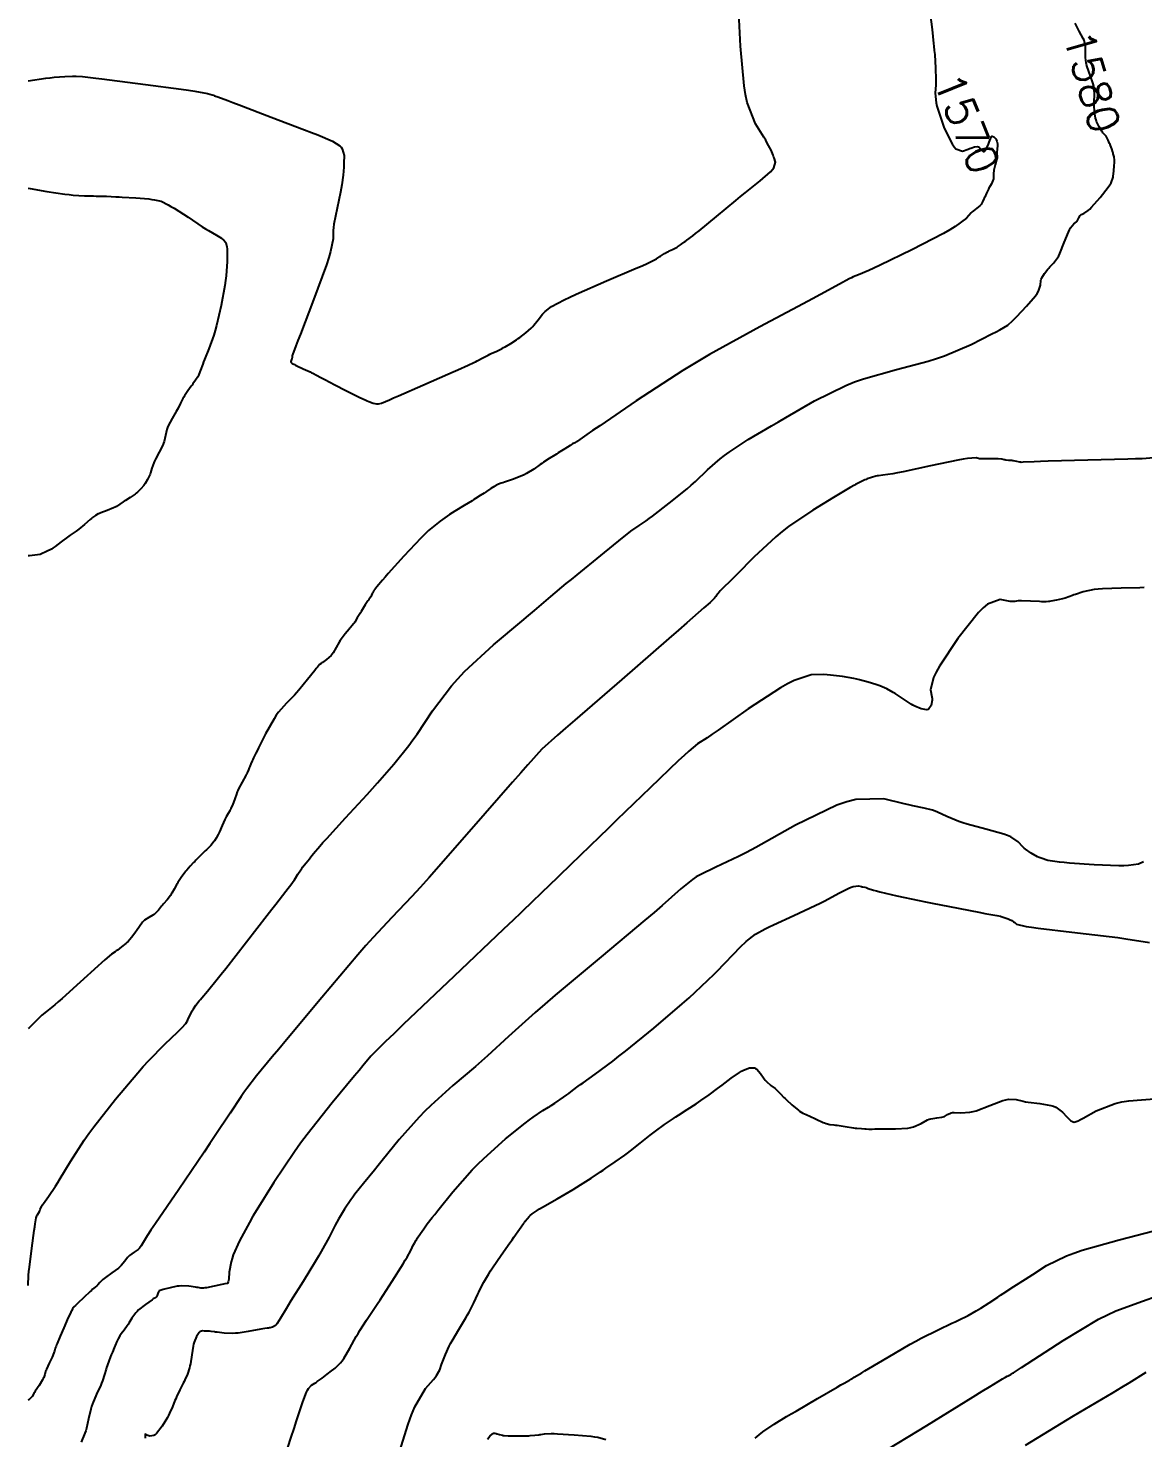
# Model space of a CAD drawing. Header units: metres. Extents: x 837477 to 838477, y 1189014 to 1191014.
# Drawn here: x 837476.5 to 837616.2, y 1190212.8 to 1190389.5 of the extents above; entities that cross this region are included whole.
import ezdxf

# ---------------------------------------------------------------- set-up
doc = ezdxf.new("R2010")
doc.units = ezdxf.units.M
doc.header["$LTSCALE"] = 0.3
doc.layers.add('COTAS 10', color=1, linetype='Continuous')
doc.styles.get("Standard").update_dxf_attribs({"font": 'simplex.shx'})

msp = doc.modelspace()

# ---------------------------------------------------------------- linework, layer by layer
at = {"layer": 'COTAS 10'}
for points, elevation in [([(837476.514, 1190382.911), (837478.738, 1190383.233), (837479.268, 1190383.301), (837479.75, 1190383.358), (837481.088, 1190383.474), (837482.055, 1190383.497), (837482.303, 1190383.496), (837482.541, 1190383.491), (837483.329, 1190383.445), (837484.982, 1190383.254), (837485.765, 1190383.158), (837486.69, 1190383.044), (837491.207, 1190382.475), (837495.71, 1190381.88), (837496.626, 1190381.749), (837497.399, 1190381.633), (837498.995, 1190381.336), (837499.595, 1190381.148), (837499.739, 1190381.101), (837499.874, 1190381.055), (837500.282, 1190380.907), (837501.52, 1190380.436), (837502.178, 1190380.187), (837502.972, 1190379.887), (837506.98, 1190378.375), (837511.141, 1190376.79), (837512.032, 1190376.444), (837512.809, 1190376.137), (837514.673, 1190375.366), (837515.577, 1190374.777), (837515.749, 1190374.585), (837515.888, 1190374.381), (837516.105, 1190373.543), (837516.085, 1190372.611), (837516.073, 1190372.349), (837516.059, 1190372.084), (837515.984, 1190371.112), (837515.812, 1190369.873), (837515.736, 1190369.44), (837515.647, 1190368.968), (837515.225, 1190366.937), (837514.843, 1190364.962), (837514.781, 1190364.525), (837514.737, 1190364.136), (837514.734, 1190363.127), (837514.429, 1190361.527), (837514.195, 1190360.765), (837513.897, 1190359.864), (837512.277, 1190355.458), (837510.628, 1190351.174), (837510.311, 1190350.349), (837510.055, 1190349.681), (837509.633, 1190348.577), (837509.611, 1190348.492), (837509.603, 1190348.444), (837509.596, 1190348.352), (837509.591, 1190348.261), (837509.588, 1190348.237), (837509.586, 1190348.213), (837509.573, 1190348.132), (837509.549, 1190348.043), (837509.539, 1190348.015), (837509.529, 1190347.985), (837509.48, 1190347.864), (837509.444, 1190347.747), (837509.441, 1190347.72), (837509.442, 1190347.695), (837509.469, 1190347.625), (837509.522, 1190347.57), (837509.538, 1190347.554), (837509.555, 1190347.539), (837509.622, 1190347.482), (837509.875, 1190347.347), (837510.009, 1190347.282), (837510.171, 1190347.205), (837510.987, 1190346.826), (837511.85, 1190346.425), (837512.042, 1190346.334), (837512.213, 1190346.251), (837512.663, 1190346.025), (837513.207, 1190345.736), (837513.439, 1190345.615), (837513.706, 1190345.476), (837514.962, 1190344.822), (837516.332, 1190344.114), (837516.671, 1190343.941), (837516.993, 1190343.777), (837518.008, 1190343.269), (837518.822, 1190342.882), (837519.018, 1190342.795), (837519.2, 1190342.718), (837519.748, 1190342.512), (837520.19, 1190342.422), (837520.305, 1190342.417), (837520.418, 1190342.421), (837520.797, 1190342.508), (837521.812, 1190342.944), (837522.325, 1190343.169), (837522.939, 1190343.438), (837525.992, 1190344.783), (837529.12, 1190346.163), (837529.779, 1190346.453), (837530.35, 1190346.704), (837531.666, 1190347.28), (837532.393, 1190347.61), (837532.592, 1190347.706), (837532.79, 1190347.804), (837533.497, 1190348.176), (837534.19, 1190348.542), (837534.379, 1190348.638), (837534.568, 1190348.73), (837535.24, 1190349.043), (837535.916, 1190349.368), (837536.107, 1190349.468), (837536.299, 1190349.573), (837537.007, 1190349.991), (837537.732, 1190350.467), (837537.935, 1190350.608), (837538.139, 1190350.754), (837538.885, 1190351.317), (837539.58, 1190351.93), (837539.753, 1190352.108), (837539.916, 1190352.289), (837540.433, 1190352.97), (837540.971, 1190353.652), (837541.148, 1190353.834), (837541.337, 1190354.012), (837542.118, 1190354.63), (837543.697, 1190355.484), (837544.388, 1190355.811), (837545.19, 1190356.178), (837549.002, 1190357.83), (837552.723, 1190359.419), (837553.467, 1190359.746), (837554.086, 1190360.024), (837555.286, 1190360.62), (837555.672, 1190360.887), (837555.778, 1190360.958), (837555.884, 1190361.026), (837556.262, 1190361.262), (837556.648, 1190361.478), (837556.758, 1190361.535), (837556.87, 1190361.589), (837557.288, 1190361.774), (837557.702, 1190361.971), (837557.812, 1190362.034), (837557.92, 1190362.099), (837558.292, 1190362.365), (837558.633, 1190362.626), (837558.72, 1190362.689), (837558.805, 1190362.748), (837559.088, 1190362.925), (837559.814, 1190363.475), (837560.179, 1190363.769), (837560.614, 1190364.123), (837562.776, 1190365.914), (837565.211, 1190367.93), (837565.819, 1190368.427), (837566.398, 1190368.897), (837568.25, 1190370.372), (837569.558, 1190371.522), (837569.795, 1190371.787), (837569.978, 1190372.029), (837570.185, 1190372.711), (837570.009, 1190373.264), (837569.951, 1190373.426), (837569.889, 1190373.591), (837569.63, 1190374.218), (837569.159, 1190375.121), (837568.963, 1190375.46), (837568.739, 1190375.838), (837567.694, 1190377.524), (837566.654, 1190380.198), (837566.434, 1190381.198), (837566.242, 1190382.31), (837565.795, 1190387.267), (837565.551, 1190392.263)], 1560), ([(837589.577, 1190391.262), (837589.807, 1190389.356), (837590.007, 1190387.578), (837590.044, 1190387.249), (837590.096, 1190386.713), (837590.142, 1190386.198), (837590.259, 1190384.509), (837590.299, 1190383.086), (837590.296, 1190382.737), (837590.288, 1190382.409), (837590.211, 1190381.388), (837590.315, 1190380.173), (837590.422, 1190379.722), (837590.562, 1190379.221), (837591.351, 1190376.996), (837592.315, 1190375.002), (837592.567, 1190374.646), (837592.811, 1190374.374), (837593.635, 1190374.102), (837594.341, 1190374.356), (837594.511, 1190374.417), (837594.669, 1190374.472), (837595.149, 1190374.638), (837595.525, 1190374.667), (837595.619, 1190374.636), (837595.707, 1190374.59), (837595.988, 1190374.284), (837596.24, 1190374.059), (837596.311, 1190374.063), (837596.382, 1190374.095), (837596.643, 1190374.453), (837596.879, 1190374.969), (837596.934, 1190375.102), (837596.985, 1190375.23), (837597.132, 1190375.654), (837597.271, 1190375.932), (837597.317, 1190375.968), (837597.366, 1190375.986), (837597.569, 1190375.903), (837597.764, 1190375.695), (837597.808, 1190375.635), (837597.847, 1190375.572), (837597.953, 1190375.336), (837598.002, 1190375.037), (837598.006, 1190374.935), (837598.006, 1190374.825), (837597.969, 1190374.359), (837597.928, 1190373.913), (837597.925, 1190373.815), (837597.925, 1190373.729), (837597.956, 1190373.511), (837597.956, 1190373.249), (837597.937, 1190373.134), (837597.909, 1190373.001), (837597.74, 1190372.37), (837597.57, 1190371.701), (837597.542, 1190371.545), (837597.521, 1190371.401), (837597.515, 1190370.983), (837597.504, 1190370.63), (837597.48, 1190370.526), (837597.448, 1190370.42), (837597.257, 1190370.017), (837597.01, 1190369.579), (837596.943, 1190369.451), (837596.876, 1190369.321), (837596.636, 1190368.828), (837596.417, 1190368.349), (837596.364, 1190368.228), (837596.313, 1190368.111), (837596.154, 1190367.729), (837595.96, 1190367.398), (837595.887, 1190367.314), (837595.806, 1190367.233), (837595.445, 1190366.966), (837594.993, 1190366.623), (837594.854, 1190366.495), (837594.711, 1190366.351), (837594.145, 1190365.712), (837592.724, 1190364.655), (837592.04, 1190364.249), (837591.231, 1190363.793), (837587.262, 1190361.738), (837583.323, 1190359.807), (837582.532, 1190359.43), (837581.872, 1190359.122), (837580.574, 1190358.579), (837579.938, 1190358.345), (837579.696, 1190358.232), (837579.426, 1190358.098), (837578.212, 1190357.439), (837575.826, 1190356.136), (837574.817, 1190355.595), (837573.658, 1190354.977), (837568.212, 1190352.095), (837561.927, 1190348.61), (837560.239, 1190347.611), (837558.573, 1190346.598), (837552.743, 1190342.817), (837548.151, 1190339.684), (837547.266, 1190339.079), (837546.548, 1190338.588), (837545.351, 1190337.763), (837545.238, 1190337.682), (837545.203, 1190337.659), (837545.167, 1190337.637), (837545.025, 1190337.559), (837544.74, 1190337.393), (837544.613, 1190337.315), (837544.466, 1190337.224), (837543.762, 1190336.779), (837542.953, 1190336.266), (837542.74, 1190336.132), (837542.532, 1190336.001), (837541.817, 1190335.556), (837541.103, 1190335.098), (837540.895, 1190334.959), (837540.683, 1190334.816), (837539.88, 1190334.253), (837538.968, 1190333.69), (837538.687, 1190333.547), (837538.393, 1190333.408), (837537.231, 1190332.952), (837536.203, 1190332.604), (837535.994, 1190332.534), (837535.818, 1190332.475), (837535.457, 1190332.357), (837535.224, 1190332.245), (837535.129, 1190332.189), (837535.021, 1190332.124), (837534.518, 1190331.8), (837533.956, 1190331.426), (837533.81, 1190331.329), (837533.667, 1190331.235), (837533.188, 1190330.92), (837532.6, 1190330.548), (837532.389, 1190330.419), (837532.157, 1190330.278), (837531.145, 1190329.676), (837529.986, 1190328.965), (837529.66, 1190328.757), (837529.333, 1190328.542), (837528.136, 1190327.726), (837526.704, 1190326.532), (837526.228, 1190326.081), (837525.719, 1190325.577), (837523.595, 1190323.319), (837521.648, 1190321.151), (837521.25, 1190320.702), (837520.914, 1190320.32), (837520.209, 1190319.49), (837519.954, 1190319.153), (837519.901, 1190319.081), (837519.856, 1190319.019), (837519.757, 1190318.874), (837519.696, 1190318.76), (837519.675, 1190318.718), (837519.652, 1190318.67), (837519.554, 1190318.46), (837519.456, 1190318.255), (837519.433, 1190318.211), (837519.411, 1190318.173), (837519.347, 1190318.08), (837519.225, 1190317.913), (837519.167, 1190317.828), (837519.099, 1190317.725), (837518.765, 1190317.215), (837518.368, 1190316.588), (837518.259, 1190316.413), (837518.151, 1190316.237), (837517.768, 1190315.594), (837517.442, 1190315.05), (837517.369, 1190314.937), (837517.305, 1190314.839), (837517.138, 1190314.622), (837516.934, 1190314.399), (837516.846, 1190314.299), (837516.745, 1190314.181), (837516.266, 1190313.616), (837515.745, 1190312.937), (837515.618, 1190312.747), (837515.497, 1190312.557), (837515.122, 1190311.865), (837514.738, 1190311.216), (837514.612, 1190311.054), (837514.478, 1190310.898), (837513.922, 1190310.398), (837513.417, 1190310.023), (837513.314, 1190309.947), (837513.228, 1190309.883), (837513.05, 1190309.75), (837512.774, 1190309.426), (837512.626, 1190309.242), (837512.446, 1190309.016), (837511.537, 1190307.858), (837510.453, 1190306.538), (837510.163, 1190306.211), (837509.877, 1190305.9), (837508.884, 1190304.916), (837507.896, 1190303.791), (837507.615, 1190303.393), (837507.329, 1190302.956), (837506.267, 1190301.062), (837505.376, 1190299.299), (837505.198, 1190298.945), (837505.049, 1190298.65), (837504.76, 1190298.066), (837504.652, 1190297.825), (837504.618, 1190297.745), (837504.581, 1190297.66), (837504.433, 1190297.307), (837504.29, 1190296.951), (837504.257, 1190296.865), (837504.227, 1190296.784), (837504.143, 1190296.536), (837503.981, 1190296.171), (837503.903, 1190296.017), (837503.809, 1190295.84), (837503.35, 1190295.006), (837502.892, 1190294.16), (837502.8, 1190293.974), (837502.722, 1190293.809), (837502.565, 1190293.391), (837502.468, 1190293.044), (837502.428, 1190292.924), (837502.382, 1190292.794), (837502.17, 1190292.241), (837501.928, 1190291.683), (837501.864, 1190291.55), (837501.801, 1190291.426), (837501.581, 1190291.059), (837501.335, 1190290.642), (837501.255, 1190290.487), (837501.17, 1190290.316), (837500.82, 1190289.554), (837500.474, 1190288.785), (837500.392, 1190288.608), (837500.316, 1190288.447), (837500.091, 1190287.999), (837499.871, 1190287.648), (837499.799, 1190287.548), (837499.721, 1190287.448), (837499.399, 1190287.077), (837498.987, 1190286.652), (837498.853, 1190286.518), (837498.71, 1190286.376), (837498.124, 1190285.803), (837497.529, 1190285.22), (837497.382, 1190285.071), (837497.242, 1190284.928), (837496.798, 1190284.458), (837496.39, 1190283.981), (837496.273, 1190283.833), (837496.153, 1190283.678), (837495.704, 1190283.063), (837495.287, 1190282.436), (837495.187, 1190282.275), (837495.094, 1190282.118), (837494.817, 1190281.596), (837494.537, 1190281.095), (837494.443, 1190280.952), (837494.341, 1190280.807), (837493.915, 1190280.269), (837493.46, 1190279.734), (837493.341, 1190279.591), (837493.225, 1190279.451), (837492.83, 1190278.963), (837492.415, 1190278.531), (837492.287, 1190278.425), (837492.153, 1190278.325), (837491.618, 1190278.017), (837491.089, 1190277.687), (837490.959, 1190277.574), (837490.835, 1190277.451), (837490.446, 1190276.93), (837490.088, 1190276.362), (837489.983, 1190276.21), (837489.876, 1190276.06), (837489.472, 1190275.536), (837489.025, 1190275.043), (837488.891, 1190274.912), (837488.753, 1190274.784), (837488.221, 1190274.342), (837487.688, 1190273.943), (837487.549, 1190273.841), (837487.415, 1190273.744), (837486.964, 1190273.424), (837486.102, 1190272.711), (837485.71, 1190272.365), (837485.25, 1190271.954), (837483.032, 1190269.935), (837480.772, 1190267.885), (837480.286, 1190267.456), (837479.861, 1190267.086), (837478.828, 1190266.247), (837478.223, 1190265.782), (837478.067, 1190265.647), (837477.916, 1190265.51), (837477.413, 1190264.992), (837476.924, 1190264.48), (837476.782, 1190264.346), (837476.637, 1190264.216), (837476.514, 1190264.117)], 1570), ([(837476.514, 1190231.907), (837476.569, 1190233.193), (837476.612, 1190233.678), (837476.667, 1190234.214), (837476.964, 1190236.573), (837477.278, 1190238.793), (837477.343, 1190239.241), (837477.399, 1190239.617), (837477.522, 1190240.372), (837477.601, 1190240.638), (837477.629, 1190240.705), (837477.66, 1190240.77), (837477.793, 1190240.982), (837477.921, 1190241.177), (837477.949, 1190241.231), (837477.974, 1190241.285), (837478.035, 1190241.481), (837478.214, 1190241.843), (837478.313, 1190242.001), (837478.433, 1190242.185), (837479.043, 1190243.057), (837479.923, 1190244.362), (837480.213, 1190244.819), (837480.522, 1190245.317), (837481.807, 1190247.457), (837483.536, 1190250.121), (837484.125, 1190250.948), (837484.762, 1190251.814), (837487.463, 1190255.267), (837490.253, 1190258.586), (837490.946, 1190259.368), (837491.604, 1190260.091), (837493.695, 1190262.207), (837495.228, 1190263.651), (837495.534, 1190263.95), (837495.79, 1190264.205), (837496.286, 1190264.765), (837496.464, 1190265.09), (837496.518, 1190265.199), (837496.575, 1190265.315), (837496.797, 1190265.8), (837497.055, 1190266.319), (837497.133, 1190266.456), (837497.215, 1190266.59), (837497.534, 1190267.052), (837497.964, 1190267.59), (837498.114, 1190267.771), (837498.278, 1190267.967), (837498.984, 1190268.794), (837500.219, 1190270.302), (837500.716, 1190270.928), (837501.28, 1190271.644), (837503.878, 1190274.984), (837506.482, 1190278.35), (837507.051, 1190279.083), (837507.553, 1190279.729), (837508.814, 1190281.347), (837509.55, 1190282.311), (837509.721, 1190282.546), (837509.878, 1190282.767), (837510.325, 1190283.45), (837510.697, 1190284.03), (837510.807, 1190284.186), (837510.919, 1190284.341), (837511.347, 1190284.884), (837511.76, 1190285.389), (837511.862, 1190285.519), (837511.959, 1190285.645), (837512.268, 1190286.066), (837513.055, 1190286.99), (837513.454, 1190287.433), (837513.931, 1190287.958), (837516.309, 1190290.529), (837518.995, 1190293.446), (837519.666, 1190294.188), (837520.306, 1190294.902), (837522.356, 1190297.245), (837524.222, 1190299.583), (837524.746, 1190300.294), (837525.274, 1190301.033), (837527.205, 1190303.933), (837529.566, 1190307.075), (837530.363, 1190307.967), (837531.223, 1190308.868), (837534.85, 1190312.201), (837538.406, 1190315.196), (837539.222, 1190315.885), (837539.965, 1190316.512), (837542.039, 1190318.268), (837543.967, 1190319.885), (837544.618, 1190320.425), (837545.32, 1190321.005), (837548.279, 1190323.432), (837551.021, 1190325.642), (837551.586, 1190326.085), (837552.067, 1190326.455), (837553.102, 1190327.181), (837553.974, 1190327.759), (837554.352, 1190328.036), (837554.79, 1190328.363), (837556.862, 1190329.966), (837559.097, 1190331.784), (837559.637, 1190332.247), (837560.142, 1190332.692), (837561.685, 1190334.153), (837563.268, 1190335.552), (837563.8, 1190335.958), (837564.372, 1190336.372), (837566.775, 1190337.936), (837569.673, 1190339.663), (837570.557, 1190340.181), (837571.476, 1190340.716), (837575.091, 1190342.788), (837579.004, 1190344.722), (837580.111, 1190345.168), (837581.229, 1190345.577), (837585.353, 1190346.733), (837589.337, 1190347.765), (837590.367, 1190348.096), (837591.364, 1190348.446), (837594.7, 1190349.871), (837597.308, 1190351.189), (837597.846, 1190351.47), (837598.305, 1190351.716), (837599.297, 1190352.304), (837599.947, 1190352.88), (837600.19, 1190353.118), (837600.46, 1190353.39), (837601.662, 1190354.657), (837602.768, 1190355.972), (837602.977, 1190356.274), (837603.144, 1190356.549), (837603.398, 1190357.319), (837603.462, 1190357.906), (837603.509, 1190358.065), (837603.568, 1190358.223), (837603.89, 1190358.784), (837604.312, 1190359.314), (837604.435, 1190359.453), (837604.561, 1190359.589), (837605.038, 1190360.05), (837605.546, 1190360.715), (837605.691, 1190360.978), (837605.839, 1190361.276), (837606.389, 1190362.639), (837606.917, 1190363.964), (837607.05, 1190364.238), (837607.177, 1190364.472), (837607.589, 1190364.98), (837607.912, 1190365.245), (837607.983, 1190365.324), (837608.046, 1190365.407), (837608.206, 1190365.73), (837608.365, 1190366.023), (837608.428, 1190366.086), (837608.498, 1190366.142), (837608.819, 1190366.282), (837609.362, 1190366.643), (837609.572, 1190366.839), (837609.809, 1190367.076), (837610.882, 1190368.279), (837611.889, 1190369.569), (837612.085, 1190369.862), (837612.245, 1190370.127), (837612.52, 1190370.851), (837612.565, 1190371.39), (837612.58, 1190371.539), (837612.595, 1190371.687), (837612.659, 1190372.219), (837612.698, 1190372.719), (837612.698, 1190372.847), (837612.693, 1190372.971), (837612.635, 1190373.379), (837612.534, 1190373.763), (837612.502, 1190373.871), (837612.468, 1190373.981), (837612.33, 1190374.383), (837612.169, 1190374.802), (837612.122, 1190374.921), (837612.072, 1190375.043), (837611.882, 1190375.495), (837611.691, 1190375.885), (837611.642, 1190375.967), (837611.594, 1190376.038), (837611.434, 1190376.2), (837611.239, 1190376.399), (837611.169, 1190376.493), (837611.092, 1190376.604), (837610.757, 1190377.143), (837610.435, 1190377.831), (837610.367, 1190378.035), (837610.308, 1190378.244), (837610.171, 1190379.051), (837610.122, 1190379.883), (837610.12, 1190380.108), (837610.122, 1190380.332), (837610.167, 1190381.121), (837610.132, 1190381.977), (837610.083, 1190382.243), (837610.017, 1190382.521), (837609.638, 1190383.627), (837609.249, 1190384.692), (837609.176, 1190384.943), (837609.12, 1190385.175), (837609.044, 1190385.857), (837609.063, 1190386.405), (837609.066, 1190386.553), (837609.068, 1190386.7), (837609.066, 1190387.215), (837608.938, 1190387.817), (837608.861, 1190388.018), (837608.765, 1190388.233), (837608.265, 1190389.137), (837607.739, 1190390.143)], 1580), ([(837476.514, 1190369.45), (837476.772, 1190369.407), (837478.83, 1190369.063), (837481.112, 1190368.716), (837481.648, 1190368.649), (837482.142, 1190368.595), (837483.583, 1190368.501), (837484.719, 1190368.485), (837485.021, 1190368.479), (837485.319, 1190368.473), (837486.347, 1190368.445), (837487.514, 1190368.396), (837487.898, 1190368.376), (837488.309, 1190368.353), (837490.011, 1190368.247), (837491.638, 1190368.105), (837492.001, 1190368.06), (837492.326, 1190368.011), (837493.181, 1190367.815), (837494.068, 1190367.376), (837494.413, 1190367.176), (837494.8, 1190366.941), (837496.558, 1190365.806), (837498.341, 1190364.635), (837498.745, 1190364.377), (837499.11, 1190364.149), (837500.104, 1190363.563), (837500.735, 1190363.182), (837500.872, 1190363.083), (837500.991, 1190362.986), (837501.284, 1190362.659), (837501.424, 1190362.103), (837501.447, 1190361.863), (837501.463, 1190361.585), (837501.464, 1190360.268), (837501.319, 1190358.471), (837501.243, 1190357.89), (837501.152, 1190357.273), (837500.694, 1190354.746), (837500.119, 1190352.232), (837499.954, 1190351.624), (837499.787, 1190351.054), (837499.163, 1190349.311), (837498.614, 1190347.995), (837498.494, 1190347.694), (837498.388, 1190347.42), (837498.121, 1190346.658), (837497.918, 1190346.107), (837497.853, 1190345.965), (837497.784, 1190345.829), (837497.503, 1190345.378), (837497.167, 1190344.918), (837497.063, 1190344.777), (837496.955, 1190344.63), (837496.525, 1190344.046), (837496.105, 1190343.433), (837496.003, 1190343.267), (837495.908, 1190343.103), (837495.615, 1190342.521), (837495.298, 1190341.876), (837495.188, 1190341.672), (837495.067, 1190341.456), (837494.55, 1190340.581), (837494.068, 1190339.68), (837493.97, 1190339.447), (837493.887, 1190339.222), (837493.716, 1190338.468), (837493.552, 1190337.715), (837493.474, 1190337.489), (837493.381, 1190337.257), (837492.927, 1190336.359), (837492.457, 1190335.477), (837492.353, 1190335.255), (837492.262, 1190335.043), (837492.028, 1190334.357), (837491.849, 1190333.76), (837491.791, 1190333.604), (837491.73, 1190333.451), (837491.482, 1190332.932), (837491.19, 1190332.454), (837491.102, 1190332.327), (837491.01, 1190332.202), (837490.65, 1190331.771), (837490.211, 1190331.355), (837490.069, 1190331.24), (837489.919, 1190331.124), (837489.301, 1190330.705), (837488.693, 1190330.316), (837488.548, 1190330.219), (837488.414, 1190330.126), (837488.013, 1190329.831), (837487.564, 1190329.553), (837487.399, 1190329.471), (837487.217, 1190329.387), (837486.41, 1190329.066), (837485.624, 1190328.764), (837485.453, 1190328.693), (837485.304, 1190328.627), (837484.935, 1190328.431), (837484.583, 1190328.162), (837484.443, 1190328.05), (837484.286, 1190327.921), (837483.566, 1190327.32), (837482.842, 1190326.72), (837482.681, 1190326.592), (837482.538, 1190326.48), (837482.165, 1190326.213), (837481.776, 1190325.949), (837481.623, 1190325.839), (837481.45, 1190325.712), (837480.661, 1190325.121), (837479.914, 1190324.557), (837479.768, 1190324.448), (837479.648, 1190324.359), (837479.433, 1190324.205), (837479.188, 1190324.09), (837479.049, 1190324.025), (837478.88, 1190323.946), (837478.013, 1190323.539), (837476.689, 1190323.358), (837476.514, 1190323.382)], 1570), ([(837617.595, 1190335.653), (837616.14, 1190335.546), (837615.333, 1190335.514), (837614.351, 1190335.48), (837609.344, 1190335.345), (837604.358, 1190335.222), (837603.39, 1190335.194), (837602.601, 1190335.17), (837601.238, 1190335.107), (837600.997, 1190335.093), (837600.915, 1190335.099), (837600.826, 1190335.11), (837600.45, 1190335.187), (837600.036, 1190335.275), (837599.923, 1190335.294), (837599.812, 1190335.309), (837599.414, 1190335.343), (837599.042, 1190335.374), (837598.946, 1190335.388), (837598.853, 1190335.403), (837598.541, 1190335.478), (837598.119, 1190335.54), (837597.956, 1190335.548), (837597.773, 1190335.552), (837596.946, 1190335.53), (837596.115, 1190335.517), (837595.93, 1190335.527), (837595.764, 1190335.541), (837595.325, 1190335.641), (837594.261, 1190335.572), (837593.701, 1190335.48), (837593.025, 1190335.357), (837589.624, 1190334.65), (837586.178, 1190333.913), (837585.474, 1190333.771), (837584.878, 1190333.656), (837583.63, 1190333.465), (837583.087, 1190333.417), (837582.935, 1190333.392), (837582.783, 1190333.361), (837582.229, 1190333.208), (837581.684, 1190333.011), (837581.537, 1190332.953), (837581.392, 1190332.893), (837580.883, 1190332.663), (837580.375, 1190332.404), (837580.23, 1190332.326), (837580.085, 1190332.245), (837579.545, 1190331.931), (837578.492, 1190331.294), (837577.476, 1190330.678), (837574.859, 1190329.092), (837571.829, 1190327.041), (837571.023, 1190326.417), (837570.23, 1190325.768), (837567.484, 1190323.219), (837565.29, 1190320.991), (837564.845, 1190320.543), (837564.471, 1190320.169), (837563.709, 1190319.431), (837563.415, 1190319.156), (837563.336, 1190319.074), (837563.258, 1190318.99), (837562.984, 1190318.664), (837562.754, 1190318.363), (837562.703, 1190318.295), (837562.657, 1190318.234), (837562.538, 1190318.065), (837562.285, 1190317.8), (837562.155, 1190317.678), (837561.999, 1190317.535), (837561.216, 1190316.841), (837559.056, 1190314.961), (837558.032, 1190314.071), (837556.822, 1190313.02), (837550.91, 1190307.889), (837545.045, 1190302.785), (837543.865, 1190301.752), (837542.877, 1190300.884), (837540.91, 1190299.121), (837539.124, 1190297.169), (837538.25, 1190296.182), (837537.212, 1190295), (837532.092, 1190289.121), (837526.79, 1190283.072), (837525.638, 1190281.785), (837524.622, 1190280.665), (837522.092, 1190278.018), (837519.75, 1190275.54), (837518.852, 1190274.527), (837517.847, 1190273.371), (837513.317, 1190268.018), (837508.878, 1190262.69), (837507.929, 1190261.55), (837507.103, 1190260.557), (837505.133, 1190258.184), (837503.909, 1190256.603), (837503.553, 1190256.11), (837503.19, 1190255.591), (837501.816, 1190253.517), (837499.964, 1190250.692), (837499.299, 1190249.701), (837498.568, 1190248.619), (837495.379, 1190243.955), (837492.453, 1190239.673), (837491.888, 1190238.832), (837491.429, 1190238.14), (837490.658, 1190236.885), (837490.477, 1190236.589), (837490.389, 1190236.501), (837490.286, 1190236.411), (837489.78, 1190236.068), (837489.229, 1190235.678), (837489.097, 1190235.559), (837488.974, 1190235.435), (837488.608, 1190234.947), (837488.177, 1190234.406), (837488.014, 1190234.249), (837487.832, 1190234.088), (837487.016, 1190233.481), (837486.21, 1190232.914), (837486.034, 1190232.778), (837485.879, 1190232.652), (837485.489, 1190232.275), (837485.246, 1190231.996), (837485.184, 1190231.932), (837485.123, 1190231.873), (837484.92, 1190231.709), (837484.584, 1190231.431), (837484.439, 1190231.3), (837484.271, 1190231.147), (837483.479, 1190230.399), (837482.718, 1190229.673), (837482.57, 1190229.534), (837482.45, 1190229.421), (837482.244, 1190229.234), (837482.201, 1190229.185), (837482.183, 1190229.159), (837482.164, 1190229.127), (837482.073, 1190228.967), (837481.928, 1190228.68), (837481.873, 1190228.569), (837481.812, 1190228.444), (837481.541, 1190227.876), (837481.197, 1190227.122), (837481.09, 1190226.879), (837480.978, 1190226.622), (837480.531, 1190225.57), (837480.143, 1190224.641), (837480.068, 1190224.461), (837480.007, 1190224.315), (837479.904, 1190224.066), (837479.88, 1190223.987), (837479.869, 1190223.947), (837479.856, 1190223.9), (837479.793, 1190223.664), (837479.649, 1190223.264), (837479.585, 1190223.113), (837479.511, 1190222.944), (837479.156, 1190222.186), (837478.813, 1190221.436), (837478.746, 1190221.271), (837478.691, 1190221.125), (837478.596, 1190220.753), (837478.475, 1190220.389), (837478.405, 1190220.249), (837478.318, 1190220.091), (837477.869, 1190219.377), (837477.399, 1190218.664), (837477.3, 1190218.507), (837477.213, 1190218.368), (837477.009, 1190218.01), (837476.726, 1190217.691), (837476.59, 1190217.576), (837476.514, 1190217.516)], 1590), ([(837616.407, 1190319.395), (837615.874, 1190319.381), (837613.539, 1190319.338), (837611.189, 1190319.241), (837610.647, 1190319.193), (837610.152, 1190319.135), (837608.755, 1190318.851), (837607.813, 1190318.546), (837607.605, 1190318.475), (837607.42, 1190318.411), (837606.943, 1190318.23), (837606.51, 1190318.083), (837606.353, 1190318.04), (837606.18, 1190317.996), (837605.423, 1190317.83), (837604.697, 1190317.691), (837604.545, 1190317.664), (837604.413, 1190317.642), (837604.111, 1190317.605), (837603.711, 1190317.615), (837603.517, 1190317.623), (837603.287, 1190317.633), (837602.156, 1190317.687), (837601.024, 1190317.725), (837600.793, 1190317.725), (837600.598, 1190317.72), (837600.192, 1190317.663), (837599.806, 1190317.648), (837599.623, 1190317.669), (837599.408, 1190317.701), (837598.355, 1190317.909), (837596.769, 1190317.328), (837596.217, 1190316.864), (837595.615, 1190316.267), (837593.036, 1190313.013), (837590.751, 1190309.524), (837590.336, 1190308.778), (837590.014, 1190308.128), (837589.639, 1190306.577), (837589.796, 1190305.713), (837589.811, 1190305.495), (837589.813, 1190305.288), (837589.717, 1190304.616), (837589.418, 1190304.179), (837589.292, 1190304.119), (837589.147, 1190304.085), (837588.467, 1190304.183), (837587.649, 1190304.527), (837587.416, 1190304.65), (837587.18, 1190304.783), (837586.308, 1190305.363), (837585.432, 1190305.965), (837585.195, 1190306.114), (837584.959, 1190306.254), (837584.125, 1190306.692), (837583.27, 1190307.058), (837583.022, 1190307.152), (837582.768, 1190307.243), (837581.809, 1190307.548), (837580.713, 1190307.828), (837580.373, 1190307.903), (837580.017, 1190307.978), (837578.601, 1190308.241), (837577.076, 1190308.433), (837576.651, 1190308.462), (837576.226, 1190308.482), (837574.68, 1190308.469), (837572.524, 1190307.763), (837571.714, 1190307.346), (837570.811, 1190306.834), (837566.778, 1190304.183), (837562.983, 1190301.522), (837562.23, 1190301.003), (837561.606, 1190300.578), (837560.429, 1190299.828), (837559.311, 1190298.898), (837558.726, 1190298.36), (837558.02, 1190297.7), (837554.474, 1190294.301), (837550.307, 1190290.267), (837549.211, 1190289.206), (837548.139, 1190288.169), (837544.474, 1190284.626), (837541.636, 1190281.881), (837541.085, 1190281.347), (837540.637, 1190280.911), (837539.868, 1190280.152), (837538.271, 1190278.623), (837537.302, 1190277.7), (837536.103, 1190276.562), (837529.868, 1190270.648), (837523.57, 1190264.659), (837522.332, 1190263.473), (837521.313, 1190262.491), (837519.459, 1190260.648), (837518.463, 1190259.446), (837517.984, 1190258.868), (837517.417, 1190258.183), (837514.638, 1190254.822), (837511.47, 1190250.821), (837510.659, 1190249.733), (837509.876, 1190248.653), (837507.286, 1190244.822), (837505.165, 1190241.404), (837504.678, 1190240.585), (837504.234, 1190239.82), (837502.993, 1190237.517), (837502.215, 1190235.733), (837502.062, 1190235.295), (837501.937, 1190234.882), (837501.712, 1190233.594), (837501.648, 1190232.687), (837501.624, 1190232.514), (837501.598, 1190232.375), (837501.479, 1190232.154), (837501.144, 1190232.104), (837500.981, 1190232.073), (837500.787, 1190232.034), (837499.832, 1190231.828), (837498.872, 1190231.634), (837498.674, 1190231.602), (837498.506, 1190231.579), (837498.147, 1190231.577), (837497.82, 1190231.649), (837497.671, 1190231.673), (837497.499, 1190231.698), (837496.667, 1190231.806), (837495.7, 1190231.853), (837495.442, 1190231.84), (837495.188, 1190231.816), (837494.306, 1190231.635), (837493.593, 1190231.428), (837493.445, 1190231.388), (837493.32, 1190231.354), (837493.047, 1190231.292), (837492.925, 1190231.221), (837492.895, 1190231.181), (837492.867, 1190231.133), (837492.777, 1190230.889), (837492.699, 1190230.643), (837492.678, 1190230.594), (837492.657, 1190230.552), (837492.585, 1190230.471), (837492.333, 1190230.312), (837492.2, 1190230.221), (837492.039, 1190230.11), (837491.227, 1190229.543), (837490.36, 1190228.852), (837490.164, 1190228.663), (837489.988, 1190228.476), (837489.511, 1190227.81), (837489.147, 1190227.182), (837489.042, 1190227.019), (837488.935, 1190226.861), (837488.532, 1190226.328), (837488.163, 1190225.852), (837488.077, 1190225.729), (837487.999, 1190225.61), (837487.776, 1190225.213), (837487.594, 1190224.817), (837487.542, 1190224.699), (837487.488, 1190224.578), (837487.288, 1190224.109), (837487.069, 1190223.57), (837487.003, 1190223.404), (837486.935, 1190223.231), (837486.673, 1190222.548), (837486.415, 1190221.826), (837486.35, 1190221.628), (837486.287, 1190221.432), (837486.086, 1190220.734), (837485.82, 1190219.941), (837485.718, 1190219.685), (837485.603, 1190219.414), (837485.085, 1190218.304), (837484.566, 1190217.091), (837484.45, 1190216.755), (837484.347, 1190216.419), (837484.077, 1190215.202), (837483.818, 1190214.012), (837483.722, 1190213.693), (837483.615, 1190213.378), (837483.142, 1190212.277)], 1600), ([(837616.332, 1190285.031), (837615.674, 1190284.714), (837614.418, 1190284.537), (837613.864, 1190284.522), (837613.221, 1190284.522), (837610.153, 1190284.643), (837607.041, 1190284.86), (837606.37, 1190284.921), (837605.782, 1190284.981), (837604.344, 1190285.201), (837603.473, 1190285.471), (837603.242, 1190285.563), (837603.016, 1190285.663), (837602.233, 1190286.086), (837601.525, 1190286.593), (837601.345, 1190286.746), (837601.173, 1190286.904), (837600.607, 1190287.518), (837599.672, 1190288.157), (837599.267, 1190288.331), (837598.797, 1190288.504), (837596.572, 1190289.118), (837594.214, 1190289.73), (837593.661, 1190289.902), (837593.151, 1190290.075), (837591.672, 1190290.709), (837590.508, 1190291.26), (837590.197, 1190291.381), (837589.89, 1190291.488), (837588.826, 1190291.758), (837587.42, 1190292.043), (837586.899, 1190292.158), (837586.321, 1190292.29), (837583.754, 1190292.898), (837580.273, 1190292.829), (837579.118, 1190292.533), (837577.879, 1190292.118), (837572.716, 1190289.62), (837567.712, 1190286.815), (837566.574, 1190286.206), (837565.544, 1190285.67), (837562.716, 1190284.34), (837560.748, 1190283.404), (837560.26, 1190283.115), (837559.796, 1190282.815), (837558.323, 1190281.624), (837555.991, 1190279.544), (837554.985, 1190278.683), (837553.823, 1190277.697), (837548.323, 1190273.107), (837542.58, 1190268.289), (837541.264, 1190267.16), (837540.066, 1190266.12), (837536.731, 1190263.107), (837534.104, 1190260.685), (837533.354, 1190260.019), (837532.593, 1190259.354), (837529.763, 1190256.968), (837526.968, 1190254.484), (837526.231, 1190253.758), (837525.509, 1190253.015), (837523.032, 1190250.192), (837520.899, 1190247.564), (837520.393, 1190246.943), (837519.925, 1190246.369), (837518.541, 1190244.684), (837517.479, 1190243.348), (837517.214, 1190242.995), (837516.961, 1190242.649), (837516.152, 1190241.459), (837515.415, 1190240.231), (837515.207, 1190239.86), (837514.998, 1190239.477), (837514.229, 1190237.982), (837513.255, 1190236.164), (837512.917, 1190235.577), (837512.548, 1190234.953), (837510.965, 1190232.399), (837509.452, 1190229.997), (837509.126, 1190229.47), (837508.841, 1190229.003), (837508.149, 1190227.814), (837507.736, 1190227.155), (837507.626, 1190227.021), (837507.519, 1190226.909), (837507.149, 1190226.681), (837506.856, 1190226.609), (837506.797, 1190226.596), (837506.748, 1190226.585), (837506.651, 1190226.567), (837506.56, 1190226.556), (837506.514, 1190226.55), (837506.459, 1190226.543), (837506.186, 1190226.503), (837505.664, 1190226.415), (837505.451, 1190226.377), (837505.21, 1190226.333), (837504.093, 1190226.124), (837502.837, 1190225.947), (837502.508, 1190225.923), (837502.186, 1190225.909), (837501.09, 1190225.951), (837500.203, 1190226.049), (837500.013, 1190226.07), (837499.848, 1190226.09), (837499.45, 1190226.141), (837499.223, 1190226.169), (837499.165, 1190226.174), (837499.108, 1190226.178), (837498.921, 1190226.181), (837498.731, 1190226.187), (837498.673, 1190226.192), (837498.613, 1190226.199), (837498.377, 1190226.238), (837498.109, 1190226.159), (837498.029, 1190226.091), (837497.945, 1190226.004), (837497.621, 1190225.524), (837497.319, 1190224.796), (837497.249, 1190224.553), (837497.185, 1190224.292), (837497.007, 1190223.197), (837496.84, 1190222.092), (837496.784, 1190221.824), (837496.724, 1190221.573), (837496.47, 1190220.803), (837496.154, 1190220.095), (837496.055, 1190219.883), (837495.951, 1190219.664), (837495.531, 1190218.814), (837495.114, 1190217.947), (837495.012, 1190217.718), (837494.915, 1190217.492), (837494.61, 1190216.716), (837494.244, 1190215.886), (837494.109, 1190215.627), (837493.958, 1190215.355), (837493.292, 1190214.267), (837492.592, 1190213.363), (837492.42, 1190213.206), (837492.257, 1190213.09), (837491.749, 1190213.012), (837491.389, 1190213.163), (837491.32, 1190213.192), (837491.263, 1190213.215), (837491.169, 1190213.254), (837491.162, 1190213.057), (837491.162, 1190212.931), (837491.161, 1190212.775)], 1610), ([(837507.801, 1190207.725), (837509.476, 1190212.876), (837509.837, 1190213.984), (837510.155, 1190214.954), (837510.933, 1190217.312), (837511.4, 1190218.522), (837511.521, 1190218.769), (837511.639, 1190218.978), (837512.036, 1190219.417), (837512.465, 1190219.668), (837512.604, 1190219.759), (837512.75, 1190219.86), (837513.349, 1190220.301), (837513.998, 1190220.798), (837514.176, 1190220.934), (837514.354, 1190221.069), (837514.993, 1190221.55), (837515.66, 1190222.225), (837515.857, 1190222.483), (837516.059, 1190222.771), (837516.829, 1190224.066), (837517.64, 1190225.508), (837517.867, 1190225.889), (837518.095, 1190226.263), (837518.928, 1190227.545), (837519.929, 1190229.046), (837520.263, 1190229.557), (837520.622, 1190230.111), (837522.125, 1190232.454), (837523.498, 1190234.634), (837523.775, 1190235.084), (837524.007, 1190235.468), (837524.473, 1190236.297), (837524.648, 1190236.678), (837524.696, 1190236.779), (837524.744, 1190236.878), (837524.919, 1190237.22), (837525.147, 1190237.608), (837525.228, 1190237.736), (837525.318, 1190237.873), (837525.71, 1190238.444), (837526.108, 1190239.009), (837526.202, 1190239.142), (837526.289, 1190239.265), (837526.544, 1190239.625), (837527.165, 1190240.42), (837527.482, 1190240.817), (837527.863, 1190241.291), (837529.762, 1190243.644), (837532.179, 1190246.396), (837532.886, 1190247.123), (837533.609, 1190247.834), (837536.356, 1190250.274), (837538.806, 1190252.244), (837539.341, 1190252.659), (837539.814, 1190253.017), (837541.007, 1190253.839), (837541.722, 1190254.257), (837541.894, 1190254.361), (837542.054, 1190254.459), (837542.538, 1190254.77), (837542.952, 1190255.049), (837543.068, 1190255.128), (837543.185, 1190255.206), (837543.612, 1190255.495), (837544.047, 1190255.801), (837544.168, 1190255.891), (837544.291, 1190255.983), (837544.738, 1190256.336), (837545.449, 1190256.877), (837545.737, 1190257.088), (837546.064, 1190257.325), (837547.578, 1190258.403), (837549.782, 1190260.049), (837550.545, 1190260.645), (837551.374, 1190261.301), (837554.92, 1190264.176), (837558.5, 1190267.199), (837559.35, 1190267.948), (837560.14, 1190268.66), (837562.481, 1190270.915), (837564.175, 1190272.666), (837564.556, 1190273.061), (837564.898, 1190273.416), (837565.815, 1190274.371), (837566.507, 1190275.036), (837566.708, 1190275.209), (837566.911, 1190275.376), (837567.679, 1190275.939), (837568.896, 1190276.625), (837569.384, 1190276.87), (837569.937, 1190277.139), (837572.479, 1190278.308), (837575.151, 1190279.538), (837575.787, 1190279.845), (837576.378, 1190280.138), (837578.134, 1190281.073), (837579.399, 1190281.727), (837579.679, 1190281.842), (837579.93, 1190281.929), (837580.583, 1190282.004), (837580.982, 1190281.91), (837581.072, 1190281.889), (837581.153, 1190281.871), (837581.372, 1190281.827), (837581.537, 1190281.785), (837581.585, 1190281.769), (837581.633, 1190281.75), (837581.814, 1190281.664), (837582.478, 1190281.466), (837582.831, 1190281.377), (837583.257, 1190281.272), (837585.407, 1190280.768), (837588.18, 1190280.16), (837588.999, 1190279.99), (837589.841, 1190279.818), (837593.067, 1190279.191), (837595.866, 1190278.665), (837596.438, 1190278.558), (837596.923, 1190278.467), (837597.942, 1190278.278), (837598.375, 1190278.185), (837598.49, 1190278.156), (837598.603, 1190278.125), (837598.994, 1190278), (837599.347, 1190277.866), (837599.436, 1190277.829), (837599.521, 1190277.792), (837599.796, 1190277.66), (837600.041, 1190277.511), (837600.107, 1190277.463), (837600.173, 1190277.413), (837600.404, 1190277.209), (837601.606, 1190276.919), (837602.283, 1190276.815), (837603.11, 1190276.7), (837607.34, 1190276.197), (837611.999, 1190275.652), (837613.096, 1190275.512), (837614.11, 1190275.375), (837617.075, 1190274.917)], 1620), ([(837522.403, 1190208.92), (837524.148, 1190214.523), (837524.582, 1190215.699), (837524.996, 1190216.712), (837526.313, 1190219.014), (837527.304, 1190220.128), (837527.512, 1190220.391), (837527.691, 1190220.636), (837528.097, 1190221.357), (837528.339, 1190222.012), (837528.415, 1190222.214), (837528.494, 1190222.426), (837528.813, 1190223.267), (837529.281, 1190224.295), (837529.455, 1190224.623), (837529.648, 1190224.972), (837530.505, 1190226.39), (837531.39, 1190227.845), (837531.6, 1190228.216), (837531.796, 1190228.574), (837532.376, 1190229.754), (837532.859, 1190230.809), (837532.993, 1190231.089), (837533.127, 1190231.363), (837533.61, 1190232.308), (837534.24, 1190233.381), (837534.466, 1190233.735), (837534.714, 1190234.115), (837535.798, 1190235.696), (837536.901, 1190237.257), (837537.161, 1190237.625), (837537.401, 1190237.965), (837538.107, 1190238.961), (837538.611, 1190239.664), (837538.725, 1190239.82), (837538.827, 1190239.959), (837539.103, 1190240.319), (837539.315, 1190240.56), (837539.377, 1190240.624), (837539.44, 1190240.686), (837539.681, 1190240.9), (837540.314, 1190241.313), (837540.624, 1190241.5), (837540.993, 1190241.72), (837542.816, 1190242.778), (837544.814, 1190243.947), (837545.294, 1190244.237), (837545.742, 1190244.511), (837547.095, 1190245.38), (837548.253, 1190246.161), (837548.577, 1190246.38), (837548.903, 1190246.6), (837550.096, 1190247.406), (837551.312, 1190248.262), (837551.652, 1190248.514), (837551.995, 1190248.772), (837553.246, 1190249.758), (837554.48, 1190250.74), (837554.813, 1190250.995), (837555.14, 1190251.244), (837556.289, 1190252.081), (837557.407, 1190252.854), (837557.716, 1190253.062), (837558.024, 1190253.267), (837559.134, 1190253.985), (837560.225, 1190254.693), (837560.521, 1190254.892), (837560.815, 1190255.093), (837561.854, 1190255.827), (837562.902, 1190256.593), (837563.201, 1190256.813), (837563.503, 1190257.038), (837564.628, 1190257.877), (837565.679, 1190258.604), (837565.936, 1190258.757), (837566.178, 1190258.89), (837566.928, 1190259.193), (837567.537, 1190259.183), (837567.69, 1190259.118), (837567.836, 1190259.026), (837568.31, 1190258.467), (837568.771, 1190257.794), (837568.909, 1190257.63), (837569.052, 1190257.475), (837569.608, 1190256.996), (837570.149, 1190256.583), (837570.282, 1190256.469), (837570.408, 1190256.355), (837570.806, 1190255.949), (837571.24, 1190255.491), (837571.39, 1190255.345), (837571.552, 1190255.191), (837572.242, 1190254.568), (837572.921, 1190253.998), (837573.076, 1190253.877), (837573.217, 1190253.773), (837573.605, 1190253.531), (837574.039, 1190253.329), (837574.209, 1190253.249), (837574.401, 1190253.159), (837575.272, 1190252.749), (837576.153, 1190252.361), (837576.35, 1190252.284), (837576.528, 1190252.221), (837577.004, 1190252.106), (837577.51, 1190252.047), (837577.707, 1190252.02), (837577.928, 1190251.987), (837578.932, 1190251.828), (837579.952, 1190251.672), (837580.184, 1190251.641), (837580.394, 1190251.616), (837580.969, 1190251.571), (837581.37, 1190251.558), (837581.47, 1190251.553), (837581.565, 1190251.547), (837581.869, 1190251.522), (837582.151, 1190251.507), (837582.233, 1190251.507), (837582.316, 1190251.509), (837582.63, 1190251.534), (837583.228, 1190251.56), (837583.49, 1190251.563), (837583.793, 1190251.564), (837585.239, 1190251.553), (837586.776, 1190251.642), (837587.137, 1190251.706), (837587.471, 1190251.787), (837588.442, 1190252.221), (837589.222, 1190252.663), (837589.434, 1190252.749), (837589.646, 1190252.819), (837590.399, 1190252.941), (837591.06, 1190253.014), (837591.214, 1190253.052), (837591.355, 1190253.1), (837591.758, 1190253.337), (837592.208, 1190253.548), (837592.378, 1190253.578), (837592.568, 1190253.596), (837593.419, 1190253.556), (837594.57, 1190253.623), (837594.95, 1190253.708), (837595.356, 1190253.822), (837597.04, 1190254.47), (837598.674, 1190255.093), (837599.049, 1190255.191), (837599.389, 1190255.256), (837600.337, 1190255.221), (837601.234, 1190254.996), (837601.542, 1190254.942), (837601.877, 1190254.891), (837603.303, 1190254.737), (837604.712, 1190254.489), (837605.036, 1190254.379), (837605.331, 1190254.252), (837606.16, 1190253.642), (837606.714, 1190253.035), (837606.835, 1190252.908), (837606.944, 1190252.8), (837607.221, 1190252.562), (837607.4, 1190252.459), (837607.446, 1190252.437), (837607.491, 1190252.417), (837607.641, 1190252.369), (837608.145, 1190252.569), (837608.413, 1190252.706), (837608.736, 1190252.879), (837610.367, 1190253.799), (837612.78, 1190254.736), (837613.597, 1190254.919), (837614.478, 1190255.069), (837618.197, 1190255.336)], 1630), ([(837567.652, 1190212.783), (837568.146, 1190213.187), (837568.609, 1190213.552), (837570.021, 1190214.543), (837571.588, 1190215.479), (837572.149, 1190215.81), (837572.766, 1190216.172), (837575.45, 1190217.735), (837577.918, 1190219.165), (837578.397, 1190219.442), (837578.788, 1190219.669), (837579.464, 1190220.06), (837579.561, 1190220.116), (837579.587, 1190220.132), (837579.613, 1190220.147), (837579.701, 1190220.203), (837579.786, 1190220.259), (837579.832, 1190220.291), (837579.912, 1190220.35), (837579.993, 1190220.405), (837580.016, 1190220.418), (837580.039, 1190220.432), (837580.123, 1190220.475), (837580.209, 1190220.515), (837580.234, 1190220.527), (837580.258, 1190220.539), (837580.35, 1190220.584), (837581.012, 1190220.973), (837581.396, 1190221.202), (837581.868, 1190221.483), (837584.298, 1190222.937), (837587.083, 1190224.554), (837587.778, 1190224.939), (837588.44, 1190225.296), (837590.559, 1190226.359), (837592.294, 1190227.172), (837592.715, 1190227.372), (837593.111, 1190227.561), (837594.323, 1190228.154), (837595.364, 1190228.713), (837595.652, 1190228.88), (837595.939, 1190229.053), (837596.972, 1190229.723), (837598.073, 1190230.466), (837598.403, 1190230.684), (837598.743, 1190230.909), (837600.064, 1190231.766), (837601.54, 1190232.716), (837601.979, 1190232.999), (837602.43, 1190233.291), (837604.168, 1190234.417), (837606.669, 1190235.631), (837607.602, 1190235.979), (837608.638, 1190236.332), (837613.248, 1190237.647), (837617.596, 1190238.779)], 1640), ([(837583.109, 1190210.672), (837589.149, 1190214.375), (837594.967, 1190217.951), (837596.101, 1190218.648), (837597.029, 1190219.217), (837598.659, 1190220.216), (837598.917, 1190220.366), (837598.98, 1190220.401), (837599.039, 1190220.433), (837599.22, 1190220.525), (837599.364, 1190220.592), (837599.399, 1190220.609), (837599.431, 1190220.624), (837599.531, 1190220.673), (837599.617, 1190220.719), (837599.665, 1190220.747), (837599.75, 1190220.803), (837599.841, 1190220.864), (837599.868, 1190220.882), (837599.896, 1190220.901), (837600.005, 1190220.971), (837601.035, 1190221.639), (837606.263, 1190225.029), (837610.697, 1190227.674), (837611.8, 1190228.245), (837612.849, 1190228.745), (837616.187, 1190229.964), (837619.96, 1190231.271)], 1650), ([(837601.531, 1190211.906), (837607.539, 1190215.557), (837612.531, 1190218.513), (837613.591, 1190219.147), (837614.51, 1190219.7), (837616.666, 1190221.03)], 1660), ([(837534.084, 1190212.627), (837534.394, 1190213.018), (837534.703, 1190213.304), (837534.774, 1190213.353), (837534.839, 1190213.389), (837535.018, 1190213.413), (837535.19, 1190213.345), (837535.249, 1190213.324), (837535.314, 1190213.302), (837535.592, 1190213.212), (837535.949, 1190213.13), (837536.063, 1190213.113), (837536.185, 1190213.098), (837536.681, 1190213.062), (837537.269, 1190213.048), (837537.448, 1190213.047), (837537.634, 1190213.046), (837538.364, 1190213.053), (837539.088, 1190213.074), (837539.27, 1190213.083), (837539.444, 1190213.092), (837540.006, 1190213.138), (837540.503, 1190213.198), (837540.637, 1190213.217), (837540.769, 1190213.238), (837541.232, 1190213.32), (837542.076, 1190213.357), (837542.447, 1190213.349), (837542.879, 1190213.332), (837544.939, 1190213.205), (837547.04, 1190213.006), (837547.498, 1190212.944), (837547.903, 1190212.879), (837548.917, 1190212.62)], 1640)]:
    msp.add_lwpolyline(points, dxfattribs=dict(at, elevation=elevation))

# ---------------------------------------------------------------- texts
at = {"layer": 'COTAS 10', "char_height": 3.8, "attachment_point": 7}
for s, insert, rotation in [('1580', (837606.232, 1190388.55, 1580), 286.0761), ('1570', (837589.89, 1190382.884, 1570), 292.43459)]:
    msp.add_mtext(s, dxfattribs=dict(at, insert=insert, rotation=rotation))

doc.saveas('drawing.dxf')
